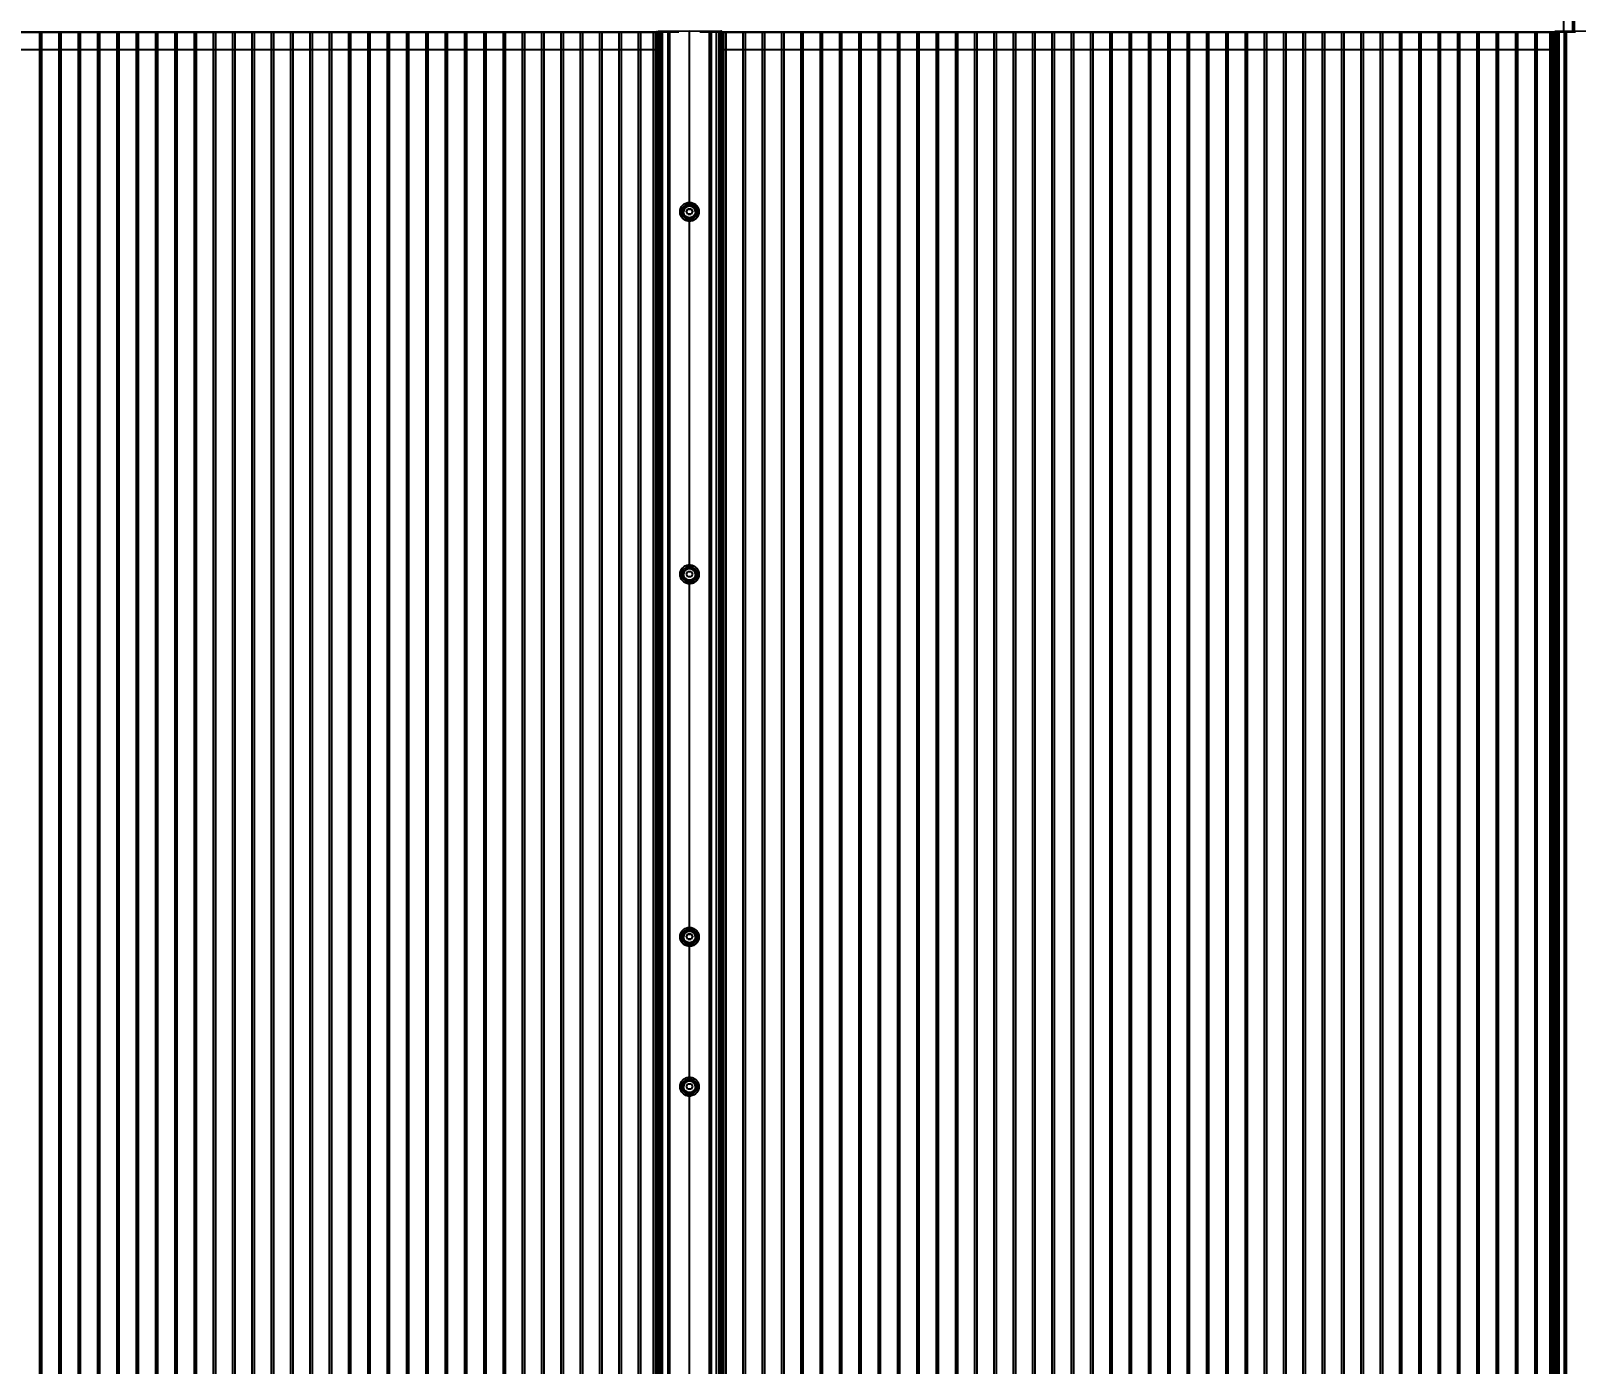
# Model space of a CAD drawing. Header units: millimetres. Extents: x 4625 to 14334, y 16216 to 31562.
# Drawn here: x 7056 to 8496, y 27465 to 28708 of the extents above; entities that cross this region are included whole.
import ezdxf

# ---------------------------------------------------------------- set-up
doc = ezdxf.new("R2010")
doc.units = ezdxf.units.MM
doc.header["$LTSCALE"] = 3
doc.layers.add('Default', color=7, linetype='Continuous')
doc.styles.get("Standard").update_dxf_attribs({"font": 'arial.ttf'})
doc.dimstyles.new('MATEUSZ', dxfattribs={"dimtxt": 35, "dimasz": 16, "dimexe": 0.18, "dimexo": 0.0625, "dimgap": 0.09, "dimtad": 0, "dimdec": 0, "dimdsep": 46, "dimtxsty": 'Standard', "dimblk": 'DOT', "dimcen": 0.09, "dimse1": 1, "dimse2": 1, "dimadec": 0, "dimazin": 0, "dimtfac": 1, "dimtdec": 0, "dimtofl": 0, "dimtmove": 0, "dimatfit": 3, "dimfxl": 1, "dimtolj": 1, "dimtzin": 0, "dimlwd": 9, "dimlwe": 9, "dimarcsym": 0})

# ---------------------------------------------------------------- blocks, each defined once
blk = doc.blocks.new('_Dot')
at = {"color": 0, "linetype": 'ByBlock', "lineweight": -2}
blk.add_line((-0.5, 0), (-1, 0), dxfattribs=at)
at = {"color": 0, "linetype": 'ByBlock', "const_width": 0.5}
blk.add_lwpolyline([(-0.25, 0, 1), (0.25, 0, 1)], format="xyb", close=True, dxfattribs=at)
blk = doc.blocks.new('*D31')
at = {"color": 0, "lineweight": 9, "transparency": 16777216}
for p, q in [((5803.9, 26303.4), (9576.2, 26303.4)), ((13713.7, 26303.4), (9941.4, 26303.4))]:
    blk.add_line(p, q, dxfattribs=at)
at = {"layer": 'Defpoints', "color": 0, "transparency": 16777216}
for p in [(5787.9, 28730), (13729.7, 28730), (13729.7, 26303.4)]:
    blk.add_point(p, dxfattribs=at)
at = {"color": 0, "lineweight": 9, "transparency": 16777216, "xscale": 16, "yscale": 16, "zscale": 16, "rotation": 180}
blk.add_blockref('_Dot', (5787.9, 26303.4), dxfattribs=at)
at = {"color": 0, "lineweight": 9, "transparency": 16777216, "xscale": 16, "yscale": 16, "zscale": 16}
blk.add_blockref('_Dot', (13729.7, 26303.4), dxfattribs=at)
at = {"color": 0, "transparency": 16777216, "insert": (9758.8, 26303.4), "char_height": 123, "attachment_point": 5}
blk.add_mtext('\\A1;7942', dxfattribs=at)

msp = doc.modelspace()

# ---------------------------------------------------------------- linework, layer by layer
at = {"layer": 'Default'}
for p, q in [((8484.7, 28708), (8484.7, 28752)), ((8493.2, 28708.1), (8493.2, 28751.9)), ((8494.5, 28751.9), (8494.5, 28708.1)), ((7660, 28706.9), (6844, 28706.9)), ((7641.4, 28706.8), (6861.8, 28706.8)), ((7064, 28706.8), (7064, 26887.3)), ((7066, 28706.8), (7066, 26887.3)), ((7082, 28706.8), (7082, 26887.3)), ((7084, 28706.8), (7084, 26887.3)), ((7100, 28706.8), (7100, 26887.3)), ((7102, 28706.8), (7102, 26887.3)), ((7118, 28706.8), (7118, 26887.3)), ((7120, 28706.8), (7120, 26887.3)), ((7136, 28706.8), (7136, 26887.3)), ((7138, 28706.8), (7138, 26887.3)), ((7154, 28706.8), (7154, 26887.3)), ((7156, 28706.8), (7156, 26887.3)), ((7172, 28706.8), (7172, 26887.3)), ((7174, 28706.8), (7174, 26887.3)), ((7190, 28706.8), (7190, 26887.3)), ((7192, 28706.8), (7192, 26887.3)), ((7208, 28706.8), (7208, 26887.3)), ((7210, 28706.8), (7210, 26887.3)), ((7226, 28706.8), (7226, 26887.3)), ((7228, 28706.8), (7228, 26887.3)), ((7244, 28706.8), (7244, 26887.3)), ((7246, 28706.8), (7246, 26887.3)), ((7262, 28706.8), (7262, 26887.3)), ((7264, 28706.8), (7264, 26887.3)), ((7280, 28706.8), (7280, 26887.3)), ((7282, 28706.8), (7282, 26887.3)), ((7298, 28706.8), (7298, 26887.3)), ((7300, 28706.8), (7300, 26887.3)), ((7316, 28706.8), (7316, 26887.3)), ((7318, 28706.8), (7318, 26887.3)), ((7334, 28706.8), (7334, 26887.3)), ((7336, 28706.8), (7336, 26887.3)), ((7352, 28706.8), (7352, 26887.3)), ((7354, 28706.8), (7354, 26887.3)), ((7370, 28706.8), (7370, 26887.3)), ((7372, 28706.8), (7372, 26887.3)), ((7388, 28706.8), (7388, 26887.3)), ((7390, 28706.8), (7390, 26887.3)), ((7406, 28706.8), (7406, 26887.3)), ((7408, 28706.8), (7408, 26887.3)), ((7424, 28706.8), (7424, 26887.3)), ((7426, 28706.8), (7426, 26887.3)), ((7442, 28706.8), (7442, 26887.3)), ((7444, 28706.8), (7444, 26887.3)), ((7460, 28706.8), (7460, 26887.3)), ((7462, 28706.8), (7462, 26887.3)), ((7478, 28706.8), (7478, 26887.3)), ((7480, 28706.8), (7480, 26887.3)), ((7496, 28706.8), (7496, 26887.3)), ((7498, 28706.8), (7498, 26887.3)), ((7514, 28706.8), (7514, 26887.3)), ((7516, 28706.8), (7516, 26887.3)), ((7532, 28706.8), (7532, 26887.3)), ((7534, 28706.8), (7534, 26887.3)), ((7550, 28706.8), (7550, 26887.3)), ((7552, 28706.8), (7552, 26887.3)), ((7568, 28706.8), (7568, 26887.3)), ((7570, 28706.8), (7570, 26887.3)), ((7586, 28706.8), (7586, 26887.3)), ((7588, 28706.8), (7588, 26887.3)), ((7604, 28706.8), (7604, 26887.3)), ((7606, 28706.8), (7606, 26887.3)), ((7622, 28706.8), (7622, 26887.3)), ((7624, 28706.8), (7624, 26887.3)), ((7636.3, 28706.9), (7638.3, 28707.4)), ((7641.3, 28707.2), (7636.3, 28706.9)), ((7636.3, 26887.4), (7636.3, 28706.9)), ((7638.3, 28707.4), (7639.9, 28707.5)), ((7638.3, 26887.8), (7638.3, 28707.4)), ((7639.9, 28707.5), (7639.3, 28707.4)), ((7639.8, 28707.8), (7639.8, 26888.3)), ((7639.8, 28707.5), (7639.8, 28707.8)), ((7639.8, 28707.5), (7639.8, 26887.9)), ((7639.9, 26888), (7639.9, 28707.5)), ((7640.6, 28707.9), (7640.6, 26888.3)), ((7641.6, 28707.7), (7641.6, 26888.2)), ((7641.6, 28707.7), (7641.6, 28707.5)), ((7641.6, 28707.5), (7641.6, 26888)), ((7642.3, 28707.5), (7644.8, 28707.6)), ((7642.3, 26888), (7642.3, 28707.5)), ((7643.3, 26888), (7643.3, 28707.5)), ((7644.8, 26888.1), (7644.8, 28707.6)), ((7649.6, 28707.8), (7649.6, 26888.3)), ((7649.6, 28707.5), (7649.6, 28707.8)), ((7651.3, 28707.8), (7651.3, 26888.3)), ((7651.3, 28707.8), (7651.3, 28707.5)), ((7669.8, 28545), (7669.8, 28708.1)), ((8495.6, 28706.9), (7679.6, 28706.9)), ((7688.3, 28707.8), (7688.3, 26888.3)), ((7688.3, 28707.8), (7688.3, 28707.5)), ((7690.1, 28707.8), (7690.1, 26888.3)), ((7690.1, 28707.5), (7690.1, 28707.8)), ((7692.3, 28707.5), (7694.8, 28707.6)), ((7694.8, 28707.6), (7694.8, 26888.1)), ((7694.8, 28707.6), (7697.3, 28707.5)), ((7697.3, 28707.5), (7697.3, 26888)), ((8477.1, 28706.8), (7697.5, 28706.8)), ((7698.1, 28707.7), (7698.1, 26888.2)), ((7698.1, 28707.7), (7698.1, 28707.5)), ((7698.1, 28707.5), (7698.1, 26888)), ((7699, 28707.9), (7699, 26888.3)), ((7699.7, 28707.5), (7701.3, 28707.4)), ((7699.7, 28707.5), (7699.7, 26888)), ((7699.8, 28707.8), (7699.8, 26888.3)), ((7699.8, 28707.5), (7699.8, 28707.8)), ((7701.3, 28707.4), (7701.3, 26887.8)), ((7701.3, 28707.4), (7703.3, 28706.9)), ((7703.3, 28706.9), (7703.3, 26887.4)), ((7703.6, 28706.8), (7703.6, 26887.3)), ((7719.6, 28706.8), (7719.6, 26887.3)), ((7721.6, 28706.8), (7721.6, 26887.3)), ((7737.6, 28706.8), (7737.6, 26887.3)), ((7739.6, 28706.8), (7739.6, 26887.3)), ((7755.6, 28706.8), (7755.6, 26887.3)), ((7757.6, 28706.8), (7757.6, 26887.3)), ((7773.6, 28706.8), (7773.6, 26887.3)), ((7775.6, 28706.8), (7775.6, 26887.3)), ((7791.6, 28706.8), (7791.6, 26887.3)), ((7793.6, 28706.8), (7793.6, 26887.3)), ((7809.6, 28706.8), (7809.6, 26887.3)), ((7811.6, 28706.8), (7811.6, 26887.3)), ((7827.6, 28706.8), (7827.6, 26887.3)), ((7829.6, 28706.8), (7829.6, 26887.3)), ((7845.6, 28706.8), (7845.6, 26887.3)), ((7847.6, 28706.8), (7847.6, 26887.3)), ((7863.6, 28706.8), (7863.6, 26887.3)), ((7865.6, 28706.8), (7865.6, 26887.3)), ((7881.6, 28706.8), (7881.6, 26887.3)), ((7883.6, 28706.8), (7883.6, 26887.3)), ((7899.6, 28706.8), (7899.6, 26887.3)), ((7901.6, 28706.8), (7901.6, 26887.3)), ((7917.6, 28706.8), (7917.6, 26887.3)), ((7919.6, 28706.8), (7919.6, 26887.3)), ((7935.6, 28706.8), (7935.6, 26887.3)), ((7937.6, 28706.8), (7937.6, 26887.3)), ((7953.6, 28706.8), (7953.6, 26887.3)), ((7955.6, 28706.8), (7955.6, 26887.3)), ((7971.6, 28706.8), (7971.6, 26887.3)), ((7973.6, 28706.8), (7973.6, 26887.3)), ((7989.6, 28706.8), (7989.6, 26887.3)), ((7991.6, 28706.8), (7991.6, 26887.3)), ((8007.6, 28706.8), (8007.6, 26887.3)), ((8009.6, 28706.8), (8009.6, 26887.3)), ((8025.6, 28706.8), (8025.6, 26887.3)), ((8027.6, 28706.8), (8027.6, 26887.3)), ((8043.6, 28706.8), (8043.6, 26887.3)), ((8045.6, 28706.8), (8045.6, 26887.3)), ((8061.6, 28706.8), (8061.6, 26887.3)), ((8063.6, 28706.8), (8063.6, 26887.3)), ((8079.6, 28706.8), (8079.6, 26887.3)), ((8081.6, 28706.8), (8081.6, 26887.3)), ((8097.6, 28706.8), (8097.6, 26887.3)), ((8099.6, 28706.8), (8099.6, 26887.3)), ((8115.6, 28706.8), (8115.6, 26887.3)), ((8117.6, 28706.8), (8117.6, 26887.3)), ((8133.6, 28706.8), (8133.6, 26887.3)), ((8135.6, 28706.8), (8135.6, 26887.3)), ((8151.6, 28706.8), (8151.6, 26887.3)), ((8153.6, 28706.8), (8153.6, 26887.3)), ((8169.6, 28706.8), (8169.6, 26887.3)), ((8171.6, 28706.8), (8171.6, 26887.3)), ((8187.6, 28706.8), (8187.6, 26887.3)), ((8189.6, 28706.8), (8189.6, 26887.3)), ((8205.6, 28706.8), (8205.6, 26887.3)), ((8207.6, 28706.8), (8207.6, 26887.3)), ((8223.6, 28706.8), (8223.6, 26887.3)), ((8225.6, 28706.8), (8225.6, 26887.3)), ((8241.6, 28706.8), (8241.6, 26887.3)), ((8243.6, 28706.8), (8243.6, 26887.3)), ((8259.6, 28706.8), (8259.6, 26887.3)), ((8261.6, 28706.8), (8261.6, 26887.3)), ((8277.6, 28706.8), (8277.6, 26887.3)), ((8279.6, 28706.8), (8279.6, 26887.3)), ((8295.6, 28706.8), (8295.6, 26887.3)), ((8297.6, 28706.8), (8297.6, 26887.3)), ((8313.6, 28706.8), (8313.6, 26887.3)), ((8315.6, 28706.8), (8315.6, 26887.3)), ((8331.6, 28706.8), (8331.6, 26887.3)), ((8333.6, 28706.8), (8333.6, 26887.3)), ((8349.6, 28706.8), (8349.6, 26887.3)), ((8351.6, 28706.8), (8351.6, 26887.3)), ((8367.6, 28706.8), (8367.6, 26887.3)), ((8369.6, 28706.8), (8369.6, 26887.3)), ((8385.6, 28706.8), (8385.6, 26887.3)), ((8387.6, 28706.8), (8387.6, 26887.3)), ((8403.6, 28706.8), (8403.6, 26887.3)), ((8405.6, 28706.8), (8405.6, 26887.3)), ((8421.6, 28706.8), (8421.6, 26887.3)), ((8423.6, 28706.8), (8423.6, 26887.3)), ((8439.6, 28706.8), (8439.6, 26887.3)), ((8441.6, 28706.8), (8441.6, 26887.3)), ((8457.6, 28706.8), (8457.6, 26887.3)), ((8459.6, 28706.8), (8459.6, 26887.3)), ((8472, 28706.9), (8474, 28707.4)), ((8477, 28707.2), (8472, 28706.9)), ((8472, 26887.4), (8472, 28706.9)), ((8474, 26887.8), (8474, 28707.4)), ((8475.5, 28707.8), (8475.5, 26888.3)), ((8475.5, 28707.5), (8475.5, 28707.8)), ((8475.6, 26888), (8475.6, 28707.5)), ((8476.3, 28707.9), (8476.3, 26888.3)), ((8477.2, 28707.7), (8477.2, 26888.2)), ((8477.2, 28707.7), (8477.2, 28707.5)), ((8477.2, 28707.5), (8477.2, 26888)), ((8478, 28707.5), (8480.5, 28707.6)), ((8478, 26888), (8478, 28707.5)), ((8479, 26888), (8479, 28707.5)), ((8480.5, 26888.1), (8480.5, 28707.6)), ((8485.2, 28707.8), (8485.2, 26888.3)), ((8485.2, 28707.5), (8485.2, 28707.8)), ((8487, 28707.8), (8487, 26888.3)), ((8487, 28707.8), (8487, 28707.5)), ((7640.6, 28690.6), (6863.3, 28690.6)), ((8476.3, 28690.6), (7699, 28690.6)), ((7666.9, 28539.6), (7668.4, 28542.1)), ((7668.4, 28542.1), (7671.3, 28542.1)), ((7671.3, 28537.1), (7668.4, 28537.1)), ((7669.8, 28207.1), (7669.8, 28534)), ((7671.3, 28542.1), (7672.7, 28539.6)), ((7666.9, 28201.7), (7668.4, 28204.2)), ((7668.4, 28204.2), (7671.3, 28204.2)), ((7671.3, 28204.2), (7672.7, 28201.7)), ((7669.8, 27869.1), (7669.8, 28196.1)), ((7661.1, 27863.7), (7661.1, 27863.7)), ((7666.9, 27863.7), (7668.4, 27866.2)), ((7668.4, 27866.2), (7671.3, 27866.2)), ((7671.3, 27861.2), (7668.4, 27861.2)), ((7669.8, 27729.5), (7669.8, 27858.2)), ((7671.3, 27866.2), (7672.7, 27863.7)), ((7678.6, 27863.7), (7678.6, 27863.7)), ((7666.9, 27724.1), (7668.4, 27726.6)), ((7668.4, 27726.6), (7668.4, 27726.8)), ((7668.4, 27726.6), (7671.3, 27726.6)), ((7671.3, 27726.6), (7671.3, 27726.8)), ((7671.3, 27726.6), (7672.7, 27724.1)), ((7669.8, 27391.6), (7669.8, 27718.5))]:
    msp.add_line(p, q, dxfattribs=at)
for points in [[(7640.6, 28707.9, 0), (7669.8, 28708.1, 0)], [(7669.8, 28708.1, 0), (7699, 28707.9, 0)], [(7699.8, 28707.8, 0), (7699.8, 28707.8, 0), (7699.8, 28707.8, 0), (7699.8, 28707.8, 0), (7699.8, 28707.8, 0), (7699.8, 28707.8, 0), (7699.8, 28707.8, 0), (7699.8, 28707.8, 0), (7699.8, 28707.8, 0), (7699.8, 28707.8, 0), (7699.8, 28707.8, 0), (7699.8, 28707.9, 0), (7699.7, 28707.9, 0), (7699, 28707.9, 0)], [(8476.3, 28707.9, 0), (8505.5, 28708.1, 0)], [(7664.3, 28539.5, 0), (7664.3, 28540, 0), (7664.4, 28540.6, 0), (7664.5, 28541.1, 0), (7664.7, 28541.6, 0), (7665, 28542.1, 0), (7665.2, 28542.6, 0), (7665.6, 28543, 0), (7665.9, 28543.4, 0), (7666.3, 28543.7, 0), (7666.7, 28544.1, 0), (7667.2, 28544.3, 0), (7667.7, 28544.6, 0), (7668.2, 28544.8, 0), (7668.7, 28544.9, 0), (7669.3, 28545, 0), (7669.8, 28545, 0)], [(7669.8, 28545, 0), (7670.3, 28545, 0), (7670.9, 28544.9, 0), (7671.4, 28544.8, 0), (7671.9, 28544.6, 0), (7672.4, 28544.3, 0), (7672.9, 28544.1, 0), (7673.3, 28543.7, 0), (7673.7, 28543.4, 0), (7674, 28543, 0), (7674.4, 28542.6, 0), (7674.7, 28542.1, 0), (7674.9, 28541.6, 0), (7675.1, 28541.1, 0), (7675.2, 28540.6, 0), (7675.3, 28540, 0), (7675.3, 28539.5, 0)], [(7674.2, 28547.1, 0), (7675.4, 28546.2, 0), (7676.5, 28545.2, 0), (7677.3, 28544, 0), (7678, 28542.6, 0)], [(7669.8, 28530.8, 0), (7668.7, 28530.8, 0), (7667.6, 28531.1, 0), (7666.5, 28531.4, 0), (7665.4, 28532, 0), (7664.4, 28532.7, 0), (7663.4, 28533.5, 0), (7662.6, 28534.5, 0), (7662, 28535.5, 0), (7661.5, 28536.7, 0), (7661.2, 28537.8, 0), (7661.1, 28538.9, 0), (7661.1, 28540, 0), (7661.2, 28541.1, 0), (7661.5, 28542.2, 0), (7661.9, 28543.3, 0), (7662.5, 28544.4, 0)], [(7675.3, 28539.4, 0), (7675.3, 28539.9, 0), (7675.2, 28540.4, 0), (7675.1, 28540.9, 0), (7674.9, 28541.5, 0), (7674.7, 28542, 0), (7674.4, 28542.4, 0), (7674, 28542.9, 0), (7673.7, 28543.2, 0), (7673.3, 28543.6, 0), (7672.9, 28543.9, 0), (7672.4, 28544.2, 0), (7671.9, 28544.4, 0), (7671.4, 28544.6, 0), (7670.9, 28544.8, 0), (7670.3, 28544.8, 0), (7669.8, 28544.9, 0), (7669.3, 28544.8, 0), (7668.7, 28544.8, 0), (7668.2, 28544.6, 0), (7667.7, 28544.4, 0), (7667.2, 28544.2, 0), (7666.7, 28543.9, 0), (7666.3, 28543.6, 0), (7665.9, 28543.2, 0), (7665.6, 28542.9, 0), (7665.2, 28542.4, 0), (7665, 28542, 0), (7664.7, 28541.5, 0), (7664.5, 28540.9, 0), (7664.4, 28540.4, 0), (7664.3, 28539.9, 0), (7664.3, 28539.4, 0)], [(7669.8, 28534, 0), (7669.3, 28534, 0), (7668.7, 28534.1, 0), (7668.2, 28534.3, 0), (7667.7, 28534.4, 0), (7667.2, 28534.7, 0), (7666.7, 28535, 0), (7666.3, 28535.3, 0), (7665.9, 28535.6, 0), (7665.6, 28536, 0), (7665.2, 28536.4, 0), (7665, 28536.9, 0), (7664.7, 28537.4, 0), (7664.5, 28537.9, 0), (7664.4, 28538.4, 0), (7664.3, 28539, 0), (7664.3, 28539.5, 0)], [(7666.9, 28539.8, 0), (7668.4, 28542.3, 0)], [(7668.4, 28537.3, 0), (7666.9, 28539.8, 0)], [(7668.4, 28542.3, 0), (7671.3, 28542.3, 0)], [(7671.3, 28537.3, 0), (7668.4, 28537.3, 0)], [(7678.4, 28541, 0), (7678.5, 28540.1, 0), (7678.6, 28539.2, 0), (7678.5, 28538.3, 0), (7678.3, 28537.4, 0), (7678, 28536.5, 0), (7677.7, 28535.6, 0), (7677.2, 28534.8, 0), (7676.6, 28534, 0), (7675.9, 28533.2, 0), (7675.1, 28532.6, 0), (7674.3, 28532, 0), (7673.4, 28531.6, 0), (7672.5, 28531.2, 0), (7671.6, 28531, 0), (7670.7, 28530.8, 0), (7669.8, 28530.8, 0)], [(7675.3, 28539.5, 0), (7675.3, 28539, 0), (7675.2, 28538.4, 0), (7675.1, 28537.9, 0), (7674.9, 28537.4, 0), (7674.7, 28536.9, 0), (7674.4, 28536.4, 0), (7674, 28536, 0), (7673.7, 28535.6, 0), (7673.3, 28535.3, 0), (7672.9, 28535, 0), (7672.4, 28534.7, 0), (7671.9, 28534.4, 0), (7671.4, 28534.3, 0), (7670.9, 28534.1, 0), (7670.3, 28534, 0), (7669.8, 28534, 0)], [(7671.3, 28542.3, 0), (7672.7, 28539.8, 0)], [(7672.7, 28539.8, 0), (7671.3, 28537.3, 0)], [(7669.8, 28192.9, 0), (7668.7, 28192.9, 0), (7667.7, 28193.1, 0), (7666.6, 28193.5, 0), (7665.5, 28194, 0), (7664.5, 28194.6, 0), (7663.6, 28195.4, 0), (7662.8, 28196.4, 0), (7662.2, 28197.4, 0), (7661.7, 28198.4, 0), (7661.3, 28199.5, 0), (7661.1, 28200.6, 0), (7661.1, 28201.6, 0), (7661.1, 28202.7, 0), (7661.3, 28203.8, 0), (7661.7, 28204.9, 0), (7662.2, 28205.9, 0)], [(7664.3, 28201.6, 0), (7664.3, 28202.1, 0), (7664.4, 28202.6, 0), (7664.5, 28203.2, 0), (7664.7, 28203.7, 0), (7665, 28204.2, 0), (7665.2, 28204.6, 0), (7665.6, 28205.1, 0), (7665.9, 28205.5, 0), (7666.3, 28205.8, 0), (7666.7, 28206.1, 0), (7667.2, 28206.4, 0), (7667.7, 28206.7, 0), (7668.2, 28206.8, 0), (7668.7, 28207, 0), (7669.3, 28207, 0), (7669.8, 28207.1, 0)], [(7675.3, 28201.4, 0), (7675.3, 28202, 0), (7675.2, 28202.5, 0), (7675.1, 28203, 0), (7674.9, 28203.5, 0), (7674.7, 28204, 0), (7674.4, 28204.5, 0), (7674, 28204.9, 0), (7673.7, 28205.3, 0), (7673.3, 28205.7, 0), (7672.9, 28206, 0), (7672.4, 28206.3, 0), (7671.9, 28206.5, 0), (7671.4, 28206.7, 0), (7670.9, 28206.8, 0), (7670.3, 28206.9, 0), (7669.8, 28206.9, 0), (7669.3, 28206.9, 0), (7668.7, 28206.8, 0), (7668.2, 28206.7, 0), (7667.7, 28206.5, 0), (7667.2, 28206.3, 0), (7666.7, 28206, 0), (7666.3, 28205.7, 0), (7665.9, 28205.3, 0), (7665.6, 28204.9, 0), (7665.2, 28204.5, 0), (7665, 28204, 0), (7664.7, 28203.5, 0), (7664.5, 28203, 0), (7664.4, 28202.5, 0), (7664.3, 28202, 0), (7664.3, 28201.4, 0)], [(7669.8, 28196.1, 0), (7669.3, 28196.1, 0), (7668.7, 28196.2, 0), (7668.2, 28196.3, 0), (7667.7, 28196.5, 0), (7667.2, 28196.7, 0), (7666.7, 28197, 0), (7666.3, 28197.4, 0), (7665.9, 28197.7, 0), (7665.6, 28198.1, 0), (7665.2, 28198.5, 0), (7665, 28199, 0), (7664.7, 28199.5, 0), (7664.5, 28200, 0), (7664.4, 28200.5, 0), (7664.3, 28201.1, 0), (7664.3, 28201.6, 0)], [(7666.9, 28201.8, 0), (7668.4, 28204.3, 0)], [(7668.4, 28199.4, 0), (7666.9, 28201.8, 0)], [(7667.9, 28210.1, 0), (7668.7, 28210.2, 0), (7669.5, 28210.3, 0), (7670.3, 28210.3, 0), (7671.2, 28210.2, 0), (7672, 28210, 0), (7672.8, 28209.8, 0), (7673.7, 28209.4, 0), (7674.5, 28209, 0)], [(7668.4, 28204.3, 0), (7671.3, 28204.3, 0)], [(7671.3, 28199.4, 0), (7668.4, 28199.4, 0)], [(7669.8, 28207.1, 0), (7670.3, 28207, 0), (7670.9, 28207, 0), (7671.4, 28206.8, 0), (7671.9, 28206.7, 0), (7672.4, 28206.4, 0), (7672.9, 28206.1, 0), (7673.3, 28205.8, 0), (7673.7, 28205.5, 0), (7674, 28205.1, 0), (7674.4, 28204.6, 0), (7674.7, 28204.2, 0), (7674.9, 28203.7, 0), (7675.1, 28203.2, 0), (7675.2, 28202.6, 0), (7675.3, 28202.1, 0), (7675.3, 28201.6, 0)], [(7678.5, 28202.3, 0), (7678.6, 28201.5, 0), (7678.5, 28200.7, 0), (7678.4, 28199.8, 0), (7678.2, 28199, 0), (7677.8, 28198.1, 0), (7677.4, 28197.3, 0), (7676.9, 28196.5, 0), (7676.3, 28195.7, 0), (7675.6, 28195.1, 0), (7674.9, 28194.5, 0), (7674.1, 28194, 0), (7673.2, 28193.5, 0), (7672.4, 28193.2, 0), (7671.5, 28193, 0), (7670.6, 28192.9, 0), (7669.8, 28192.9, 0)], [(7675.3, 28201.6, 0), (7675.3, 28201.1, 0), (7675.2, 28200.5, 0), (7675.1, 28200, 0), (7674.9, 28199.5, 0), (7674.7, 28199, 0), (7674.4, 28198.5, 0), (7674, 28198.1, 0), (7673.7, 28197.7, 0), (7673.3, 28197.4, 0), (7672.9, 28197, 0), (7672.4, 28196.7, 0), (7671.9, 28196.5, 0), (7671.4, 28196.3, 0), (7670.9, 28196.2, 0), (7670.3, 28196.1, 0), (7669.8, 28196.1, 0)], [(7671.3, 28204.3, 0), (7672.7, 28201.8, 0)], [(7672.7, 28201.8, 0), (7671.3, 28199.4, 0)], [(7669.8, 27854.9, 0), (7668.7, 27855, 0), (7667.6, 27855.2, 0), (7666.4, 27855.6, 0), (7665.3, 27856.2, 0), (7664.3, 27856.9, 0), (7663.4, 27857.8, 0), (7662.6, 27858.7, 0), (7662, 27859.8, 0), (7661.5, 27860.9, 0), (7661.2, 27862.1, 0), (7661.1, 27863.2, 0), (7661.1, 27864.3, 0), (7661.2, 27865.4, 0), (7661.6, 27866.6, 0), (7662, 27867.7, 0), (7662.7, 27868.7, 0)], [(7664.3, 27863.7, 0), (7664.3, 27864.2, 0), (7664.4, 27864.7, 0), (7664.5, 27865.2, 0), (7664.7, 27865.8, 0), (7665, 27866.2, 0), (7665.2, 27866.7, 0), (7665.6, 27867.1, 0), (7665.9, 27867.5, 0), (7666.3, 27867.9, 0), (7666.7, 27868.2, 0), (7667.2, 27868.5, 0), (7667.7, 27868.7, 0), (7668.2, 27868.9, 0), (7668.7, 27869, 0), (7669.3, 27869.1, 0), (7669.8, 27869.1, 0)], [(7675.3, 27863.5, 0), (7675.3, 27864, 0), (7675.2, 27864.6, 0), (7675.1, 27865.1, 0), (7674.9, 27865.6, 0), (7674.7, 27866.1, 0), (7674.4, 27866.6, 0), (7674, 27867, 0), (7673.7, 27867.4, 0), (7673.3, 27867.7, 0), (7672.9, 27868.1, 0), (7672.4, 27868.4, 0), (7671.9, 27868.6, 0), (7671.4, 27868.8, 0), (7670.9, 27868.9, 0), (7670.3, 27869, 0), (7669.8, 27869, 0), (7669.3, 27869, 0), (7668.7, 27868.9, 0), (7668.2, 27868.8, 0), (7667.7, 27868.6, 0), (7667.2, 27868.4, 0), (7666.7, 27868.1, 0), (7666.3, 27867.7, 0), (7665.9, 27867.4, 0), (7665.6, 27867, 0), (7665.2, 27866.6, 0), (7665, 27866.1, 0), (7664.7, 27865.6, 0), (7664.5, 27865.1, 0), (7664.4, 27864.6, 0), (7664.3, 27864, 0), (7664.3, 27863.5, 0)], [(7669.8, 27869.1, 0), (7670.3, 27869.1, 0), (7670.9, 27869, 0), (7671.4, 27868.9, 0), (7671.9, 27868.7, 0), (7672.4, 27868.5, 0), (7672.9, 27868.2, 0), (7673.3, 27867.9, 0), (7673.7, 27867.5, 0), (7674, 27867.1, 0), (7674.4, 27866.7, 0), (7674.7, 27866.2, 0), (7674.9, 27865.8, 0), (7675.1, 27865.2, 0), (7675.2, 27864.7, 0), (7675.3, 27864.2, 0), (7675.3, 27863.7, 0)], [(7669.8, 27858.2, 0), (7669.3, 27858.2, 0), (7668.7, 27858.3, 0), (7668.2, 27858.4, 0), (7667.7, 27858.6, 0), (7667.2, 27858.8, 0), (7666.7, 27859.1, 0), (7666.3, 27859.4, 0), (7665.9, 27859.8, 0), (7665.6, 27860.2, 0), (7665.2, 27860.6, 0), (7665, 27861.1, 0), (7664.7, 27861.6, 0), (7664.5, 27862.1, 0), (7664.4, 27862.6, 0), (7664.3, 27863.1, 0), (7664.3, 27863.7, 0)], [(7666.9, 27863.9, 0), (7668.4, 27866.4, 0)], [(7668.4, 27861.4, 0), (7666.9, 27863.9, 0)], [(7668.4, 27866.4, 0), (7671.3, 27866.4, 0)], [(7671.3, 27861.4, 0), (7668.4, 27861.4, 0)], [(7678.4, 27865.5, 0), (7678.5, 27864.6, 0), (7678.6, 27863.7, 0), (7678.5, 27862.8, 0), (7678.4, 27861.8, 0), (7678.1, 27860.9, 0), (7677.7, 27860, 0), (7677.3, 27859.1, 0), (7676.7, 27858.3, 0), (7676, 27857.5, 0), (7675.2, 27856.8, 0), (7674.4, 27856.2, 0), (7673.5, 27855.7, 0), (7672.6, 27855.4, 0), (7671.6, 27855.1, 0), (7670.7, 27855, 0), (7669.8, 27854.9, 0)], [(7675.3, 27863.7, 0), (7675.3, 27863.1, 0), (7675.2, 27862.6, 0), (7675.1, 27862.1, 0), (7674.9, 27861.6, 0), (7674.7, 27861.1, 0), (7674.4, 27860.6, 0), (7674, 27860.2, 0), (7673.7, 27859.8, 0), (7673.3, 27859.4, 0), (7672.9, 27859.1, 0), (7672.4, 27858.8, 0), (7671.9, 27858.6, 0), (7671.4, 27858.4, 0), (7670.9, 27858.3, 0), (7670.3, 27858.2, 0), (7669.8, 27858.2, 0)], [(7671.3, 27866.4, 0), (7672.7, 27863.9, 0)], [(7672.7, 27863.9, 0), (7671.3, 27861.4, 0)], [(7669.8, 27715.3, 0), (7668.7, 27715.3, 0), (7667.6, 27715.5, 0), (7666.5, 27715.9, 0), (7665.5, 27716.4, 0), (7664.4, 27717.1, 0), (7663.5, 27717.9, 0), (7662.7, 27718.9, 0), (7662.1, 27719.9, 0), (7661.6, 27721, 0), (7661.3, 27722.1, 0), (7661.1, 27723.2, 0), (7661.1, 27724.2, 0), (7661.2, 27725.3, 0), (7661.4, 27726.4, 0), (7661.8, 27727.5, 0), (7662.3, 27728.6, 0)], [(7664.3, 27724, 0), (7664.3, 27724.5, 0), (7664.4, 27725, 0), (7664.5, 27725.6, 0), (7664.7, 27726.1, 0), (7665, 27726.6, 0), (7665.2, 27727.1, 0), (7665.6, 27727.5, 0), (7665.9, 27727.9, 0), (7666.3, 27728.2, 0), (7666.7, 27728.6, 0), (7667.2, 27728.8, 0), (7667.7, 27729.1, 0), (7668.2, 27729.3, 0), (7668.7, 27729.4, 0), (7669.3, 27729.5, 0), (7669.8, 27729.5, 0)], [(7675.3, 27723.9, 0), (7675.3, 27724.4, 0), (7675.2, 27724.9, 0), (7675.1, 27725.4, 0), (7674.9, 27726, 0), (7674.7, 27726.5, 0), (7674.4, 27726.9, 0), (7674, 27727.3, 0), (7673.7, 27727.7, 0), (7673.3, 27728.1, 0), (7672.9, 27728.4, 0), (7672.4, 27728.7, 0), (7671.9, 27728.9, 0), (7671.4, 27729.1, 0), (7670.9, 27729.2, 0), (7670.3, 27729.3, 0), (7669.8, 27729.3, 0), (7669.3, 27729.3, 0), (7668.7, 27729.2, 0), (7668.2, 27729.1, 0), (7667.7, 27728.9, 0), (7667.2, 27728.7, 0), (7666.7, 27728.4, 0), (7666.3, 27728.1, 0), (7665.9, 27727.7, 0), (7665.6, 27727.3, 0), (7665.2, 27726.9, 0), (7665, 27726.5, 0), (7664.7, 27726, 0), (7664.5, 27725.4, 0), (7664.4, 27724.9, 0), (7664.3, 27724.4, 0), (7664.3, 27723.9, 0)], [(7666.9, 27724.3, 0), (7668.4, 27726.8, 0)], [(7668.4, 27721.8, 0), (7666.9, 27724.3, 0)], [(7667.9, 27732.5, 0), (7669.2, 27732.7, 0), (7670.4, 27732.7, 0), (7671.7, 27732.5, 0), (7673, 27732.1, 0)], [(7668.4, 27726.8, 0), (7671.3, 27726.8, 0)], [(7669.8, 27729.5, 0), (7670.3, 27729.5, 0), (7670.9, 27729.4, 0), (7671.4, 27729.3, 0), (7671.9, 27729.1, 0), (7672.4, 27728.8, 0), (7672.9, 27728.6, 0), (7673.3, 27728.2, 0), (7673.7, 27727.9, 0), (7674, 27727.5, 0), (7674.4, 27727.1, 0), (7674.7, 27726.6, 0), (7674.9, 27726.1, 0), (7675.1, 27725.6, 0), (7675.2, 27725, 0), (7675.3, 27724.5, 0), (7675.3, 27724, 0)], [(7678.5, 27725.1, 0), (7678.6, 27724.2, 0), (7678.5, 27723.3, 0), (7678.4, 27722.5, 0), (7678.2, 27721.6, 0), (7677.9, 27720.7, 0), (7677.5, 27719.9, 0), (7677, 27719, 0), (7676.4, 27718.3, 0), (7675.7, 27717.6, 0), (7675, 27716.9, 0), (7674.2, 27716.4, 0), (7673.3, 27716, 0), (7672.4, 27715.7, 0), (7671.5, 27715.4, 0), (7670.7, 27715.3, 0), (7669.8, 27715.3, 0)], [(7671.3, 27726.8, 0), (7672.7, 27724.3, 0)], [(7672.7, 27724.3, 0), (7671.3, 27721.8, 0)], [(7669.8, 27718.5, 0), (7669.3, 27718.5, 0), (7668.7, 27718.6, 0), (7668.2, 27718.7, 0), (7667.7, 27718.9, 0), (7667.2, 27719.2, 0), (7666.7, 27719.4, 0), (7666.3, 27719.8, 0), (7665.9, 27720.1, 0), (7665.6, 27720.5, 0), (7665.2, 27720.9, 0), (7665, 27721.4, 0), (7664.7, 27721.9, 0), (7664.5, 27722.4, 0), (7664.4, 27722.9, 0), (7664.3, 27723.5, 0), (7664.3, 27724, 0)], [(7671.3, 27721.8, 0), (7668.4, 27721.8, 0)], [(7675.3, 27724, 0), (7675.3, 27723.5, 0), (7675.2, 27722.9, 0), (7675.1, 27722.4, 0), (7674.9, 27721.9, 0), (7674.7, 27721.4, 0), (7674.4, 27720.9, 0), (7674, 27720.5, 0), (7673.7, 27720.1, 0), (7673.3, 27719.8, 0), (7672.9, 27719.4, 0), (7672.4, 27719.2, 0), (7671.9, 27718.9, 0), (7671.4, 27718.7, 0), (7670.9, 27718.6, 0), (7670.3, 27718.5, 0), (7669.8, 27718.5, 0)]]:
    msp.add_polyline3d(points, dxfattribs=at)
for points in [[(7669.8, 28530.9, 0), (7669, 28530.9, 0), (7668.2, 28531, 0), (7667.4, 28531.2, 0), (7666.6, 28531.5, 0), (7665.8, 28531.8, 0), (7665, 28532.3, 0), (7664.3, 28532.8, 0), (7663.6, 28533.4, 0), (7663, 28534.1, 0), (7662.5, 28534.8, 0), (7662, 28535.6, 0), (7661.7, 28536.4, 0), (7661.4, 28537.2, 0), (7661.2, 28538, 0), (7661.1, 28538.8, 0), (7661.1, 28539.6, 0), (7661.1, 28540.4, 0), (7661.2, 28541.2, 0), (7661.4, 28542, 0), (7661.7, 28542.8, 0), (7662, 28543.6, 0), (7662.5, 28544.4, 0), (7663, 28545.1, 0), (7663.6, 28545.8, 0), (7664.3, 28546.4, 0), (7665, 28546.9, 0), (7665.8, 28547.3, 0), (7666.6, 28547.7, 0), (7667.4, 28548, 0), (7668.2, 28548.2, 0), (7669, 28548.3, 0), (7669.8, 28548.3, 0), (7670.6, 28548.3, 0), (7671.4, 28548.2, 0), (7672.2, 28548, 0), (7673, 28547.7, 0), (7673.8, 28547.3, 0), (7674.6, 28546.9, 0), (7675.3, 28546.4, 0), (7676, 28545.8, 0), (7676.6, 28545.1, 0), (7677.1, 28544.4, 0), (7677.6, 28543.6, 0), (7677.9, 28542.8, 0), (7678.2, 28542, 0), (7678.4, 28541.2, 0), (7678.5, 28540.4, 0), (7678.6, 28539.6, 0), (7678.5, 28538.8, 0), (7678.4, 28538, 0), (7678.2, 28537.2, 0), (7677.9, 28536.4, 0), (7677.6, 28535.6, 0), (7677.1, 28534.8, 0), (7676.6, 28534.1, 0), (7676, 28533.4, 0), (7675.3, 28532.8, 0), (7674.6, 28532.3, 0), (7673.8, 28531.8, 0), (7673, 28531.5, 0), (7672.2, 28531.2, 0), (7671.4, 28531, 0), (7670.6, 28530.9, 0)], [(7669.8, 28532.6, 0), (7669.2, 28532.6, 0), (7668.5, 28532.7, 0), (7667.9, 28532.9, 0), (7667.2, 28533.1, 0), (7666.6, 28533.4, 0), (7666, 28533.7, 0), (7665.4, 28534.2, 0), (7664.9, 28534.7, 0), (7664.4, 28535.2, 0), (7663.9, 28535.8, 0), (7663.6, 28536.4, 0), (7663.3, 28537, 0), (7663.1, 28537.7, 0), (7662.9, 28538.3, 0), (7662.8, 28539, 0), (7662.8, 28539.6, 0), (7662.8, 28540.2, 0), (7662.9, 28540.9, 0), (7663.1, 28541.5, 0), (7663.3, 28542.2, 0), (7663.6, 28542.8, 0), (7663.9, 28543.4, 0), (7664.4, 28544, 0), (7664.9, 28544.5, 0), (7665.4, 28545, 0), (7666, 28545.4, 0), (7666.6, 28545.8, 0), (7667.2, 28546.1, 0), (7667.9, 28546.3, 0), (7668.5, 28546.5, 0), (7669.2, 28546.5, 0), (7669.8, 28546.6, 0), (7670.4, 28546.5, 0), (7671.1, 28546.5, 0), (7671.7, 28546.3, 0), (7672.4, 28546.1, 0), (7673, 28545.8, 0), (7673.6, 28545.4, 0), (7674.2, 28545, 0), (7674.8, 28544.5, 0), (7675.2, 28544, 0), (7675.7, 28543.4, 0), (7676, 28542.8, 0), (7676.3, 28542.2, 0), (7676.5, 28541.5, 0), (7676.7, 28540.9, 0), (7676.8, 28540.2, 0), (7676.8, 28539.6, 0), (7676.8, 28539, 0), (7676.7, 28538.3, 0), (7676.5, 28537.7, 0), (7676.3, 28537, 0), (7676, 28536.4, 0), (7675.7, 28535.8, 0), (7675.2, 28535.2, 0), (7674.8, 28534.7, 0), (7674.2, 28534.2, 0), (7673.6, 28533.7, 0), (7673, 28533.4, 0), (7672.4, 28533.1, 0), (7671.7, 28532.9, 0), (7671.1, 28532.7, 0), (7670.4, 28532.6, 0)], [(7669.8, 28192.9, 0), (7669, 28193, 0), (7668.2, 28193.1, 0), (7667.4, 28193.3, 0), (7666.6, 28193.6, 0), (7665.8, 28193.9, 0), (7665, 28194.4, 0), (7664.3, 28194.9, 0), (7663.6, 28195.5, 0), (7663, 28196.2, 0), (7662.5, 28196.9, 0), (7662, 28197.7, 0), (7661.7, 28198.5, 0), (7661.4, 28199.3, 0), (7661.2, 28200.1, 0), (7661.1, 28200.9, 0), (7661.1, 28201.7, 0), (7661.1, 28202.5, 0), (7661.2, 28203.3, 0), (7661.4, 28204.1, 0), (7661.7, 28204.9, 0), (7662, 28205.7, 0), (7662.5, 28206.4, 0), (7663, 28207.2, 0), (7663.6, 28207.8, 0), (7664.3, 28208.4, 0), (7665, 28209, 0), (7665.8, 28209.4, 0), (7666.6, 28209.8, 0), (7667.4, 28210.1, 0), (7668.2, 28210.3, 0), (7669, 28210.4, 0), (7669.8, 28210.4, 0), (7670.6, 28210.4, 0), (7671.4, 28210.3, 0), (7672.2, 28210.1, 0), (7673, 28209.8, 0), (7673.8, 28209.4, 0), (7674.6, 28209, 0), (7675.3, 28208.4, 0), (7676, 28207.8, 0), (7676.6, 28207.2, 0), (7677.1, 28206.4, 0), (7677.6, 28205.7, 0), (7677.9, 28204.9, 0), (7678.2, 28204.1, 0), (7678.4, 28203.3, 0), (7678.5, 28202.5, 0), (7678.6, 28201.7, 0), (7678.5, 28200.9, 0), (7678.4, 28200.1, 0), (7678.2, 28199.3, 0), (7677.9, 28198.5, 0), (7677.6, 28197.7, 0), (7677.1, 28196.9, 0), (7676.6, 28196.2, 0), (7676, 28195.5, 0), (7675.3, 28194.9, 0), (7674.6, 28194.4, 0), (7673.8, 28193.9, 0), (7673, 28193.6, 0), (7672.2, 28193.3, 0), (7671.4, 28193.1, 0), (7670.6, 28193, 0)], [(7669.8, 28194.7, 0), (7669.2, 28194.7, 0), (7668.5, 28194.8, 0), (7667.9, 28195, 0), (7667.2, 28195.2, 0), (7666.6, 28195.5, 0), (7666, 28195.8, 0), (7665.4, 28196.2, 0), (7664.9, 28196.7, 0), (7664.4, 28197.3, 0), (7663.9, 28197.8, 0), (7663.6, 28198.5, 0), (7663.3, 28199.1, 0), (7663.1, 28199.7, 0), (7662.9, 28200.4, 0), (7662.8, 28201, 0), (7662.8, 28201.7, 0), (7662.8, 28202.3, 0), (7662.9, 28202.9, 0), (7663.1, 28203.6, 0), (7663.3, 28204.2, 0), (7663.6, 28204.9, 0), (7663.9, 28205.5, 0), (7664.4, 28206.1, 0), (7664.9, 28206.6, 0), (7665.4, 28207.1, 0), (7666, 28207.5, 0), (7666.6, 28207.9, 0), (7667.2, 28208.2, 0), (7667.9, 28208.4, 0), (7668.5, 28208.5, 0), (7669.2, 28208.6, 0), (7669.8, 28208.7, 0), (7670.4, 28208.6, 0), (7671.1, 28208.5, 0), (7671.7, 28208.4, 0), (7672.4, 28208.2, 0), (7673, 28207.9, 0), (7673.6, 28207.5, 0), (7674.2, 28207.1, 0), (7674.8, 28206.6, 0), (7675.2, 28206.1, 0), (7675.7, 28205.5, 0), (7676, 28204.9, 0), (7676.3, 28204.2, 0), (7676.5, 28203.6, 0), (7676.7, 28202.9, 0), (7676.8, 28202.3, 0), (7676.8, 28201.7, 0), (7676.8, 28201, 0), (7676.7, 28200.4, 0), (7676.5, 28199.7, 0), (7676.3, 28199.1, 0), (7676, 28198.5, 0), (7675.7, 28197.8, 0), (7675.2, 28197.3, 0), (7674.8, 28196.7, 0), (7674.2, 28196.2, 0), (7673.6, 28195.8, 0), (7673, 28195.5, 0), (7672.4, 28195.2, 0), (7671.7, 28195, 0), (7671.1, 28194.8, 0), (7670.4, 28194.7, 0)], [(7669.8, 27855, 0), (7669, 27855.1, 0), (7668.2, 27855.2, 0), (7667.4, 27855.4, 0), (7666.6, 27855.6, 0), (7665.8, 27856, 0), (7665, 27856.4, 0), (7664.3, 27857, 0), (7663.6, 27857.6, 0), (7663, 27858.2, 0), (7662.5, 27859, 0), (7662, 27859.7, 0), (7661.7, 27860.5, 0), (7661.4, 27861.3, 0), (7661.2, 27862.2, 0), (7661.1, 27863, 0), (7661.1, 27863.7, 0), (7661.1, 27864.5, 0), (7661.2, 27865.3, 0), (7661.4, 27866.1, 0), (7661.7, 27867, 0), (7662, 27867.8, 0), (7662.5, 27868.5, 0), (7663, 27869.2, 0), (7663.6, 27869.9, 0), (7664.3, 27870.5, 0), (7665, 27871, 0), (7665.8, 27871.5, 0), (7666.6, 27871.9, 0), (7667.4, 27872.1, 0), (7668.2, 27872.3, 0), (7669, 27872.4, 0), (7669.8, 27872.5, 0), (7670.6, 27872.4, 0), (7671.4, 27872.3, 0), (7672.2, 27872.1, 0), (7673, 27871.9, 0), (7673.8, 27871.5, 0), (7674.6, 27871, 0), (7675.3, 27870.5, 0), (7676, 27869.9, 0), (7676.6, 27869.2, 0), (7677.1, 27868.5, 0), (7677.6, 27867.8, 0), (7677.9, 27867, 0), (7678.2, 27866.1, 0), (7678.4, 27865.3, 0), (7678.5, 27864.5, 0), (7678.6, 27863.7, 0), (7678.5, 27863, 0), (7678.4, 27862.2, 0), (7678.2, 27861.3, 0), (7677.9, 27860.5, 0), (7677.6, 27859.7, 0), (7677.1, 27859, 0), (7676.6, 27858.2, 0), (7676, 27857.6, 0), (7675.3, 27857, 0), (7674.6, 27856.4, 0), (7673.8, 27856, 0), (7673, 27855.6, 0), (7672.2, 27855.4, 0), (7671.4, 27855.2, 0), (7670.6, 27855.1, 0)], [(7669.8, 27856.8, 0), (7669.2, 27856.8, 0), (7668.5, 27856.9, 0), (7667.9, 27857, 0), (7667.2, 27857.3, 0), (7666.6, 27857.5, 0), (7666, 27857.9, 0), (7665.4, 27858.3, 0), (7664.9, 27858.8, 0), (7664.4, 27859.3, 0), (7663.9, 27859.9, 0), (7663.6, 27860.5, 0), (7663.3, 27861.2, 0), (7663.1, 27861.8, 0), (7662.9, 27862.5, 0), (7662.8, 27863.1, 0), (7662.8, 27863.7, 0), (7662.8, 27864.4, 0), (7662.9, 27865, 0), (7663.1, 27865.7, 0), (7663.3, 27866.3, 0), (7663.6, 27867, 0), (7663.9, 27867.6, 0), (7664.4, 27868.1, 0), (7664.9, 27868.7, 0), (7665.4, 27869.2, 0), (7666, 27869.6, 0), (7666.6, 27869.9, 0), (7667.2, 27870.2, 0), (7667.9, 27870.5, 0), (7668.5, 27870.6, 0), (7669.2, 27870.7, 0), (7669.8, 27870.7, 0), (7670.4, 27870.7, 0), (7671.1, 27870.6, 0), (7671.7, 27870.5, 0), (7672.4, 27870.2, 0), (7673, 27869.9, 0), (7673.6, 27869.6, 0), (7674.2, 27869.2, 0), (7674.8, 27868.7, 0), (7675.2, 27868.1, 0), (7675.7, 27867.6, 0), (7676, 27867, 0), (7676.3, 27866.3, 0), (7676.5, 27865.7, 0), (7676.7, 27865, 0), (7676.8, 27864.4, 0), (7676.8, 27863.7, 0), (7676.8, 27863.1, 0), (7676.7, 27862.5, 0), (7676.5, 27861.8, 0), (7676.3, 27861.2, 0), (7676, 27860.5, 0), (7675.7, 27859.9, 0), (7675.2, 27859.3, 0), (7674.8, 27858.8, 0), (7674.2, 27858.3, 0), (7673.6, 27857.9, 0), (7673, 27857.5, 0), (7672.4, 27857.3, 0), (7671.7, 27857, 0), (7671.1, 27856.9, 0), (7670.4, 27856.8, 0)], [(7669.8, 27715.4, 0), (7669, 27715.4, 0), (7668.2, 27715.5, 0), (7667.4, 27715.7, 0), (7666.6, 27716, 0), (7665.8, 27716.3, 0), (7665, 27716.8, 0), (7664.3, 27717.3, 0), (7663.6, 27717.9, 0), (7663, 27718.6, 0), (7662.5, 27719.3, 0), (7662, 27720.1, 0), (7661.7, 27720.9, 0), (7661.4, 27721.7, 0), (7661.2, 27722.5, 0), (7661.1, 27723.3, 0), (7661.1, 27724.1, 0), (7661.1, 27724.9, 0), (7661.2, 27725.7, 0), (7661.4, 27726.5, 0), (7661.7, 27727.3, 0), (7662, 27728.1, 0), (7662.5, 27728.9, 0), (7663, 27729.6, 0), (7663.6, 27730.3, 0), (7664.3, 27730.9, 0), (7665, 27731.4, 0), (7665.8, 27731.8, 0), (7666.6, 27732.2, 0), (7667.4, 27732.5, 0), (7668.2, 27732.7, 0), (7669, 27732.8, 0), (7669.8, 27732.8, 0), (7670.6, 27732.8, 0), (7671.4, 27732.7, 0), (7672.2, 27732.5, 0), (7673, 27732.2, 0), (7673.8, 27731.8, 0), (7674.6, 27731.4, 0), (7675.3, 27730.9, 0), (7676, 27730.3, 0), (7676.6, 27729.6, 0), (7677.1, 27728.9, 0), (7677.6, 27728.1, 0), (7677.9, 27727.3, 0), (7678.2, 27726.5, 0), (7678.4, 27725.7, 0), (7678.5, 27724.9, 0), (7678.6, 27724.1, 0), (7678.5, 27723.3, 0), (7678.4, 27722.5, 0), (7678.2, 27721.7, 0), (7677.9, 27720.9, 0), (7677.6, 27720.1, 0), (7677.1, 27719.3, 0), (7676.6, 27718.6, 0), (7676, 27717.9, 0), (7675.3, 27717.3, 0), (7674.6, 27716.8, 0), (7673.8, 27716.3, 0), (7673, 27716, 0), (7672.2, 27715.7, 0), (7671.4, 27715.5, 0), (7670.6, 27715.4, 0)], [(7669.8, 27717.1, 0), (7669.2, 27717.1, 0), (7668.5, 27717.2, 0), (7667.9, 27717.4, 0), (7667.2, 27717.6, 0), (7666.6, 27717.9, 0), (7666, 27718.2, 0), (7665.4, 27718.7, 0), (7664.9, 27719.1, 0), (7664.4, 27719.7, 0), (7663.9, 27720.3, 0), (7663.6, 27720.9, 0), (7663.3, 27721.5, 0), (7663.1, 27722.2, 0), (7662.9, 27722.8, 0), (7662.8, 27723.5, 0), (7662.8, 27724.1, 0), (7662.8, 27724.7, 0), (7662.9, 27725.4, 0), (7663.1, 27726, 0), (7663.3, 27726.7, 0), (7663.6, 27727.3, 0), (7663.9, 27727.9, 0), (7664.4, 27728.5, 0), (7664.9, 27729, 0), (7665.4, 27729.5, 0), (7666, 27729.9, 0), (7666.6, 27730.3, 0), (7667.2, 27730.6, 0), (7667.9, 27730.8, 0), (7668.5, 27731, 0), (7669.2, 27731, 0), (7669.8, 27731.1, 0), (7670.4, 27731, 0), (7671.1, 27731, 0), (7671.7, 27730.8, 0), (7672.4, 27730.6, 0), (7673, 27730.3, 0), (7673.6, 27729.9, 0), (7674.2, 27729.5, 0), (7674.8, 27729, 0), (7675.2, 27728.5, 0), (7675.7, 27727.9, 0), (7676, 27727.3, 0), (7676.3, 27726.7, 0), (7676.5, 27726, 0), (7676.7, 27725.4, 0), (7676.8, 27724.7, 0), (7676.8, 27724.1, 0), (7676.8, 27723.5, 0), (7676.7, 27722.8, 0), (7676.5, 27722.2, 0), (7676.3, 27721.5, 0), (7676, 27720.9, 0), (7675.7, 27720.3, 0), (7675.2, 27719.7, 0), (7674.8, 27719.1, 0), (7674.2, 27718.7, 0), (7673.6, 27718.2, 0), (7673, 27717.9, 0), (7672.4, 27717.6, 0), (7671.7, 27717.4, 0), (7671.1, 27717.2, 0), (7670.4, 27717.1, 0)]]:
    msp.add_polyline3d(points, close=True, dxfattribs=at)

# ---------------------------------------------------------------- dimensions: what is measured, and where the dimension line sits
dim = msp.add_linear_dim(base=(13729.7, 26303.4), p1=(5787.9, 28730), p2=(13729.7, 28730), dimstyle='MATEUSZ', override={"dimtxt": 123})
dim.commit()
dim.dimension.update_dxf_attribs({"geometry": '*D31', "text_midpoint": (9758.8, 26303.4)})

doc.saveas('drawing.dxf')
